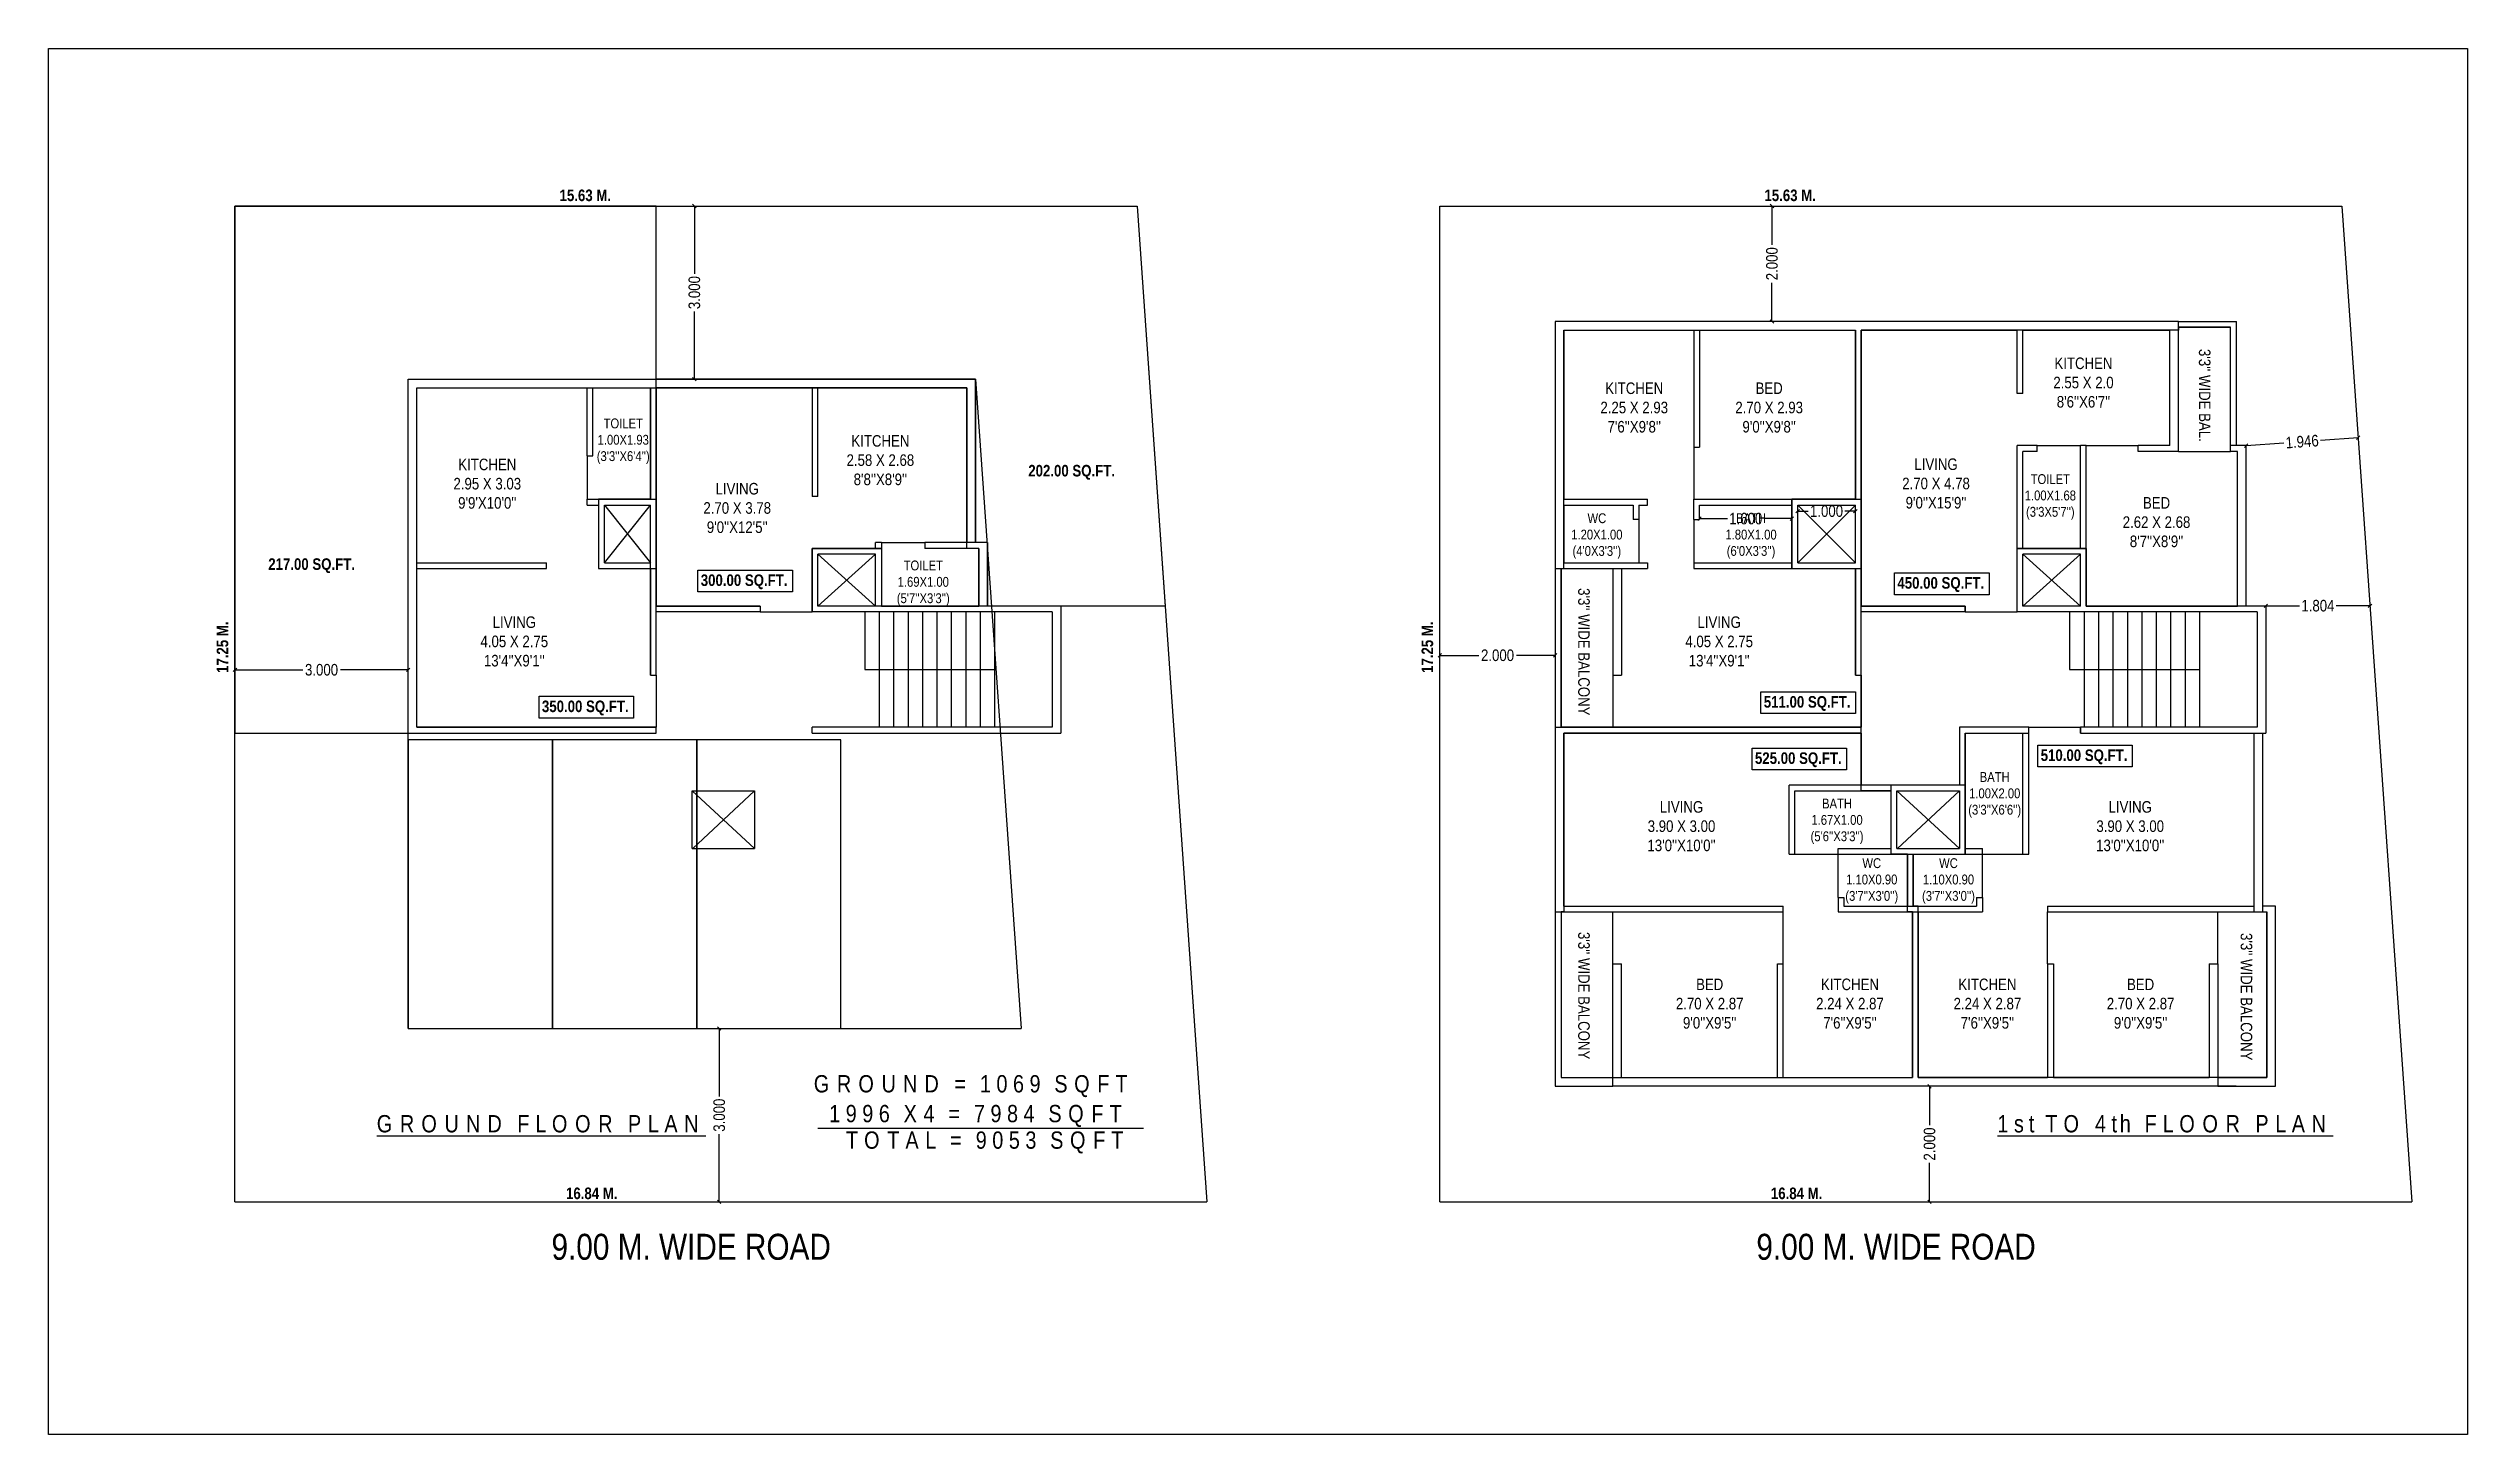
# Model space of a CAD drawing. Extents: x 3137.3 to 3179.2, y 1273.3 to 1297.3.
import ezdxf

# ---------------------------------------------------------------- set-up
doc = ezdxf.new("R2010")
doc.units = 0
doc.layers.get('0').update_dxf_attribs({"linetype": 'CONTINUOUS'})
doc.layers.get('DEFPOINTS').update_dxf_attribs({"linetype": 'CONTINUOUS'})
doc.styles.add('AN', font='ARIALN.TTF')
doc.dimstyles.new('DIM', dxfattribs={"dimtxt": 0.2, "dimasz": 0.06, "dimexe": 0.05, "dimexo": 0.3, "dimgap": 0.05, "dimtad": 0, "dimdec": 3, "dimlfac": -1, "dimzin": 1, "dimtxsty": 'AN', "dimblk1": 'OBLIQUE', "dimblk2": 'OBLIQUE', "dimsah": 1, "dimcen": 0.001, "dimse1": 1, "dimse2": 1, "dimclrd": 252, "dimclre": 256, "dimclrt": 1, "dimadec": 4, "dimazin": 3, "dimtfac": 1, "dimtdec": 3, "dimtofl": 0, "dimtmove": 0, "dimatfit": 3, "dimtolj": 1, "dimtzin": 1})

# ---------------------------------------------------------------- blocks, each defined once
blk = doc.blocks.new('_OBLIQUE')
at = {"color": 0, "linetype": 'BYBLOCK'}
blk.add_line((-0.5, -0.5), (0.5, 0.5), dxfattribs=at)
blk = doc.blocks.new('*D33')
at = {"color": 252}
for p, q in [((3167.177, 1294.615), (3167.177, 1293.943)), ((3167.177, 1292.615), (3167.177, 1293.287))]:
    blk.add_line(p, q, dxfattribs=at)
at = {"layer": 'DEFPOINTS', "color": 0}
for p in [(3167.177, 1294.615), (3167.177, 1292.615), (3167.177, 1292.615)]:
    blk.add_point(p, dxfattribs=at)
at = {"color": 252, "xscale": 0.06, "yscale": 0.06, "zscale": 0.06}
for p, rotation in [((3167.177, 1294.615), 90), ((3167.177, 1292.615), 270)]:
    blk.add_blockref('_OBLIQUE', p, dxfattribs=dict(at, rotation=rotation))
at = {"color": 1, "insert": (3167.177, 1293.615), "char_height": 0.2, "attachment_point": 5, "rotation": 90, "style": 'AN'}
blk.add_mtext('\\A1;2.000', dxfattribs=at)
blk = doc.blocks.new('*D34')
at = {"color": 252}
for p, q in [((3161.422, 1286.831), (3162.095, 1286.831)), ((3163.422, 1286.831), (3162.75, 1286.831))]:
    blk.add_line(p, q, dxfattribs=at)
at = {"layer": 'DEFPOINTS', "color": 0}
for p in [(3161.422, 1286.803), (3163.422, 1286.831), (3163.422, 1286.803)]:
    blk.add_point(p, dxfattribs=at)
at = {"color": 252, "xscale": 0.06, "yscale": 0.06, "zscale": 0.06, "rotation": 180}
blk.add_blockref('_OBLIQUE', (3161.422, 1286.831), dxfattribs=at)
at = {"color": 252, "xscale": 0.06, "yscale": 0.06, "zscale": 0.06}
blk.add_blockref('_OBLIQUE', (3163.422, 1286.831), dxfattribs=at)
at = {"color": 1, "insert": (3162.422, 1286.831), "char_height": 0.2, "attachment_point": 5, "style": 'AN'}
blk.add_mtext('\\A1;2.000', dxfattribs=at)
blk = doc.blocks.new('*D35')
at = {"color": 252}
for p, q in [((3169.907, 1279.365), (3169.907, 1278.693)), ((3169.907, 1277.365), (3169.907, 1278.037))]:
    blk.add_line(p, q, dxfattribs=at)
at = {"layer": 'DEFPOINTS', "color": 0}
for p in [(3169.822, 1279.365), (3169.842, 1277.365), (3169.907, 1277.365)]:
    blk.add_point(p, dxfattribs=at)
at = {"color": 252, "xscale": 0.06, "yscale": 0.06, "zscale": 0.06}
for p, rotation in [((3169.907, 1279.365), 90), ((3169.907, 1277.365), 270)]:
    blk.add_blockref('_OBLIQUE', p, dxfattribs=dict(at, rotation=rotation))
at = {"color": 1, "insert": (3169.907, 1278.365), "char_height": 0.2, "attachment_point": 5, "rotation": 90, "style": 'AN'}
blk.add_mtext('\\A1;2.000', dxfattribs=at)
blk = doc.blocks.new('*D28')
at = {"color": 252}
for p, q in [((3175.734, 1287.69), (3176.317, 1287.69)), ((3177.538, 1287.69), (3176.955, 1287.69))]:
    blk.add_line(p, q, dxfattribs=at)
at = {"layer": 'DEFPOINTS', "color": 0}
for p in [(3175.734, 1287.685), (3177.538, 1287.69), (3177.538, 1287.69)]:
    blk.add_point(p, dxfattribs=at)
at = {"color": 252, "xscale": 0.06, "yscale": 0.06, "zscale": 0.06, "rotation": 180}
blk.add_blockref('_OBLIQUE', (3175.734, 1287.69), dxfattribs=at)
at = {"color": 252, "xscale": 0.06, "yscale": 0.06, "zscale": 0.06}
blk.add_blockref('_OBLIQUE', (3177.538, 1287.69), dxfattribs=at)
at = {"color": 1, "insert": (3176.636, 1287.69), "char_height": 0.2, "attachment_point": 5, "style": 'AN'}
blk.add_mtext('\\A1;1.804', dxfattribs=at)
blk = doc.blocks.new('*D29')
at = {"color": 252}
for p, q in [((3175.392, 1290.465), (3176.045, 1290.511)), ((3177.334, 1290.601), (3176.681, 1290.555))]:
    blk.add_line(p, q, dxfattribs=at)
at = {"layer": 'DEFPOINTS', "color": 0}
for p in [(3175.392, 1290.465), (3177.334, 1290.601), (3177.334, 1290.601)]:
    blk.add_point(p, dxfattribs=at)
at = {"color": 252, "xscale": 0.06, "yscale": 0.06, "zscale": 0.06}
for p, rotation in [((3177.334, 1290.601), 4.012436103594222), ((3175.392, 1290.465), 184.0124361035942)]:
    blk.add_blockref('_OBLIQUE', p, dxfattribs=dict(at, rotation=rotation))
at = {"color": 1, "insert": (3176.363, 1290.533), "char_height": 0.2, "attachment_point": 5, "rotation": 4.0124, "style": 'AN'}
blk.add_mtext('\\A1;1.946', dxfattribs=at)
blk = doc.blocks.new('*D30')
at = {"color": 252}
for p, q in [((3148.506, 1294.615), (3148.506, 1293.441)), ((3148.506, 1291.615), (3148.506, 1292.788))]:
    blk.add_line(p, q, dxfattribs=at)
at = {"layer": 'DEFPOINTS', "color": 0}
for p in [(3148.361, 1294.615), (3148.361, 1291.615), (3148.506, 1291.615)]:
    blk.add_point(p, dxfattribs=at)
at = {"color": 252, "xscale": 0.06, "yscale": 0.06, "zscale": 0.06}
for p, rotation in [((3148.506, 1294.615), 90), ((3148.506, 1291.615), 270)]:
    blk.add_blockref('_OBLIQUE', p, dxfattribs=dict(at, rotation=rotation))
at = {"color": 1, "insert": (3148.506, 1293.115), "char_height": 0.2, "attachment_point": 5, "rotation": 90, "style": 'AN'}
blk.add_mtext('\\A1;3.000', dxfattribs=at)
blk = doc.blocks.new('*D31')
at = {"color": 252}
for p, q in [((3140.546, 1286.58), (3141.72, 1286.58)), ((3143.546, 1286.58), (3142.373, 1286.58))]:
    blk.add_line(p, q, dxfattribs=at)
at = {"layer": 'DEFPOINTS', "color": 0}
for p in [(3140.546, 1286.656), (3140.546, 1286.58), (3143.546, 1286.656)]:
    blk.add_point(p, dxfattribs=at)
at = {"color": 252, "xscale": 0.06, "yscale": 0.06, "zscale": 0.06}
for p, rotation in [((3140.546, 1286.58), 180.0000000001216), ((3143.546, 1286.58), 1.215827e-10)]:
    blk.add_blockref('_OBLIQUE', p, dxfattribs=dict(at, rotation=rotation))
at = {"color": 1, "insert": (3142.046, 1286.58), "char_height": 0.2, "attachment_point": 5, "style": 'AN'}
blk.add_mtext('\\A1;3.000', dxfattribs=at)
blk = doc.blocks.new('*D32')
at = {"color": 252}
for p, q in [((3148.937, 1280.365), (3148.937, 1279.191)), ((3148.937, 1277.365), (3148.937, 1278.538))]:
    blk.add_line(p, q, dxfattribs=at)
at = {"layer": 'DEFPOINTS', "color": 0}
for p in [(3148.858, 1280.365), (3148.858, 1277.365), (3148.937, 1277.365)]:
    blk.add_point(p, dxfattribs=at)
at = {"color": 252, "xscale": 0.06, "yscale": 0.06, "zscale": 0.06}
for p, rotation in [((3148.937, 1280.365), 90), ((3148.937, 1277.365), 270)]:
    blk.add_blockref('_OBLIQUE', p, dxfattribs=dict(at, rotation=rotation))
at = {"color": 1, "insert": (3148.937, 1278.865), "char_height": 0.2, "attachment_point": 5, "rotation": 90, "style": 'AN'}
blk.add_mtext('\\A1;3.000', dxfattribs=at)
blk = doc.blocks.new('*D36')
at = {"color": 252}
for p, q in [((3167.622, 1289.329), (3167.804, 1289.329)), ((3168.622, 1289.329), (3168.441, 1289.329))]:
    blk.add_line(p, q, dxfattribs=at)
at = {"layer": 'DEFPOINTS', "color": 0}
for p in [(3167.622, 1289.261), (3168.622, 1289.329), (3168.622, 1289.261)]:
    blk.add_point(p, dxfattribs=at)
at = {"color": 252, "xscale": 0.06, "yscale": 0.06, "zscale": 0.06, "rotation": 180}
blk.add_blockref('_OBLIQUE', (3167.622, 1289.329), dxfattribs=at)
at = {"color": 252, "xscale": 0.06, "yscale": 0.06, "zscale": 0.06}
blk.add_blockref('_OBLIQUE', (3168.622, 1289.329), dxfattribs=at)
at = {"color": 1, "insert": (3168.122, 1289.329), "char_height": 0.2, "attachment_point": 5, "style": 'AN'}
blk.add_mtext('\\A1;1.000', dxfattribs=at)
blk = doc.blocks.new('*D37')
at = {"color": 252}
for p, q in [((3165.922, 1289.199), (3166.404, 1289.199)), ((3167.522, 1289.199), (3167.041, 1289.199))]:
    blk.add_line(p, q, dxfattribs=at)
at = {"layer": 'DEFPOINTS', "color": 0}
for p in [(3165.922, 1289.185), (3167.522, 1289.199), (3167.522, 1289.185)]:
    blk.add_point(p, dxfattribs=at)
at = {"color": 252, "xscale": 0.06, "yscale": 0.06, "zscale": 0.06, "rotation": 180}
blk.add_blockref('_OBLIQUE', (3165.922, 1289.199), dxfattribs=at)
at = {"color": 252, "xscale": 0.06, "yscale": 0.06, "zscale": 0.06}
blk.add_blockref('_OBLIQUE', (3167.522, 1289.199), dxfattribs=at)
at = {"color": 1, "insert": (3166.722, 1289.199), "char_height": 0.2, "attachment_point": 5, "style": 'AN'}
blk.add_mtext('\\A1;1.600', dxfattribs=at)

msp = doc.modelspace()

# ---------------------------------------------------------------- linework, layer by layer
for p, q in [((3140.5464, 1277.3647), (3140.5464, 1294.6147)), ((3140.5464, 1294.6147), (3156.1764, 1294.6147)), ((3147.8464, 1291.4647), (3147.8464, 1294.6147)), ((3156.1764, 1294.6147), (3157.3864, 1277.3647)), ((3161.4224, 1277.3647), (3161.4224, 1294.6147)), ((3161.4224, 1294.6147), (3177.0524, 1294.6147)), ((3177.0524, 1294.6147), (3178.2624, 1277.3647)), ((3163.4224, 1292.6147), (3163.4224, 1289.4347)), ((3163.5724, 1292.4647), (3163.5724, 1289.5347)), ((3163.5724, 1292.4647), (3165.8224, 1292.4647)), ((3168.7224, 1289.5847), (3168.7224, 1292.4647)), ((3171.4224, 1291.3647), (3171.4224, 1292.4647)), ((3171.5224, 1292.4647), (3174.0728, 1292.4647)), ((3171.5224, 1291.3647), (3171.5224, 1292.4647)), ((3174.0728, 1290.4647), (3174.0728, 1292.4647)), ((3174.2228, 1290.3647), (3174.2228, 1292.6147)), ((3143.5464, 1280.3647), (3143.5464, 1291.6147)), ((3143.5464, 1291.6147), (3153.3795, 1291.6147)), ((3143.6964, 1288.4347), (3143.6964, 1291.4647)), ((3143.6964, 1291.4647), (3153.2295, 1291.4647)), ((3146.6464, 1290.2847), (3146.6464, 1291.4647)), ((3146.7464, 1290.2847), (3146.7464, 1291.4647)), ((3147.8464, 1286.4847), (3147.8464, 1291.4647)), ((3150.5464, 1291.4647), (3150.5464, 1289.5847)), ((3150.6464, 1289.5847), (3150.6464, 1291.4647)), ((3153.2295, 1291.4647), (3153.2295, 1288.7847)), ((3153.3795, 1291.6147), (3154.1686, 1280.3647)), ((3153.3795, 1291.6147), (3153.3795, 1288.7847)), ((3146.6464, 1290.2847), (3146.7464, 1290.2847)), ((3146.6464, 1290.2847), (3146.6464, 1289.5347)), ((3165.8224, 1290.4347), (3165.9224, 1290.4347)), ((3171.4224, 1287.5847), (3171.4224, 1290.4647)), ((3171.5224, 1288.6847), (3171.5224, 1290.3647)), ((3171.7724, 1290.3647), (3171.7724, 1290.4647)), ((3172.5224, 1288.6847), (3172.5224, 1290.4647)), ((3172.6224, 1287.6847), (3172.6224, 1290.4647)), ((3173.5224, 1290.3647), (3173.5224, 1290.4647)), ((3175.1228, 1290.3647), (3175.1228, 1290.4647)), ((3175.2423, 1287.6847), (3175.2423, 1290.3647)), ((3175.3923, 1287.6847), (3175.3923, 1290.4647)), ((3146.6464, 1289.4347), (3146.6464, 1289.5347)), ((3146.6464, 1289.5347), (3147.8464, 1289.5347)), ((3146.6464, 1289.4347), (3146.8464, 1289.4347)), ((3146.8464, 1289.5347), (3146.8464, 1288.3347)), ((3146.9464, 1288.4347), (3146.9464, 1289.4347)), ((3146.9464, 1289.4347), (3147.7464, 1289.4347)), ((3163.4224, 1289.4347), (3163.4224, 1288.3347)), ((3163.5724, 1289.5347), (3165.0224, 1289.5347)), ((3163.5724, 1289.4347), (3163.5724, 1288.4347)), ((3163.5724, 1289.4347), (3164.7724, 1289.4347)), ((3164.7724, 1289.4347), (3164.7724, 1289.1847)), ((3164.8724, 1289.4347), (3165.0224, 1289.4347)), ((3164.8724, 1289.4347), (3164.8724, 1289.1847)), ((3165.0224, 1289.4347), (3165.0224, 1289.5347)), ((3165.8224, 1289.5347), (3168.7224, 1289.5347)), ((3165.8224, 1289.4347), (3165.8224, 1289.5347)), ((3165.8224, 1289.1847), (3165.8224, 1289.4347)), ((3165.8224, 1289.4347), (3165.8224, 1289.4347)), ((3165.9224, 1289.1847), (3165.9224, 1289.4347)), ((3165.9224, 1289.4347), (3167.5224, 1289.4347)), ((3167.5224, 1288.3347), (3167.5224, 1289.5347)), ((3167.6224, 1288.4347), (3167.6224, 1289.4347)), ((3167.6224, 1289.4347), (3168.6224, 1289.4347)), ((3164.8724, 1289.1847), (3164.7724, 1289.1847)), ((3150.5464, 1288.6847), (3150.5464, 1287.5847)), ((3150.6464, 1287.6847), (3150.6464, 1288.5847)), ((3151.6464, 1288.6847), (3151.6464, 1288.7847)), ((3151.6464, 1287.6847), (3151.6464, 1288.5847)), ((3151.7464, 1288.7847), (3151.7464, 1287.6847)), ((3151.7464, 1288.7847), (3152.4964, 1288.7847)), ((3152.4964, 1288.7847), (3152.4964, 1288.6847)), ((3153.435, 1288.6847), (3153.435, 1287.6847)), ((3153.585, 1288.7847), (3153.585, 1287.6847)), ((3171.5224, 1287.6847), (3171.5224, 1288.5847)), ((3172.5224, 1287.6847), (3172.5224, 1288.5847)), ((3143.6964, 1285.5847), (3143.6964, 1288.3347)), ((3145.9464, 1288.3347), (3145.9464, 1288.4347)), ((3164.4224, 1288.3347), (3164.4224, 1286.4847)), ((3164.5724, 1288.3347), (3164.5724, 1286.4847)), ((3165.0224, 1288.4347), (3165.0224, 1288.3347)), ((3165.8224, 1288.4347), (3165.8224, 1288.3347)), ((3149.6464, 1287.6847), (3149.6464, 1287.5847)), ((3154.8581, 1287.6847), (3154.8581, 1285.4847)), ((3170.5224, 1287.5847), (3170.5224, 1287.6847)), ((3175.7341, 1287.6847), (3175.7341, 1285.4847)), ((3154.7081, 1287.5847), (3154.7081, 1285.5847)), ((3175.5841, 1287.5847), (3175.5841, 1285.5847)), ((3164.4224, 1286.4847), (3164.5724, 1286.4847)), ((3168.6224, 1286.4847), (3168.7224, 1286.4847)), ((3147.8464, 1285.4847), (3147.8464, 1285.5847)), ((3150.5464, 1285.4847), (3150.5464, 1285.5847)), ((3163.4224, 1285.5847), (3168.7224, 1285.5847)), ((3163.4224, 1285.5847), (3163.4224, 1282.3847)), ((3168.7224, 1285.4847), (3168.7224, 1285.5847)), ((3170.4243, 1285.5847), (3170.4243, 1284.5846)), ((3171.6246, 1283.3847), (3171.6246, 1285.5847)), ((3172.5246, 1285.4847), (3172.5246, 1285.5847)), ((3163.5724, 1285.4847), (3168.7224, 1285.4847)), ((3163.5724, 1282.4847), (3163.5724, 1285.4847)), ((3170.5243, 1285.4847), (3170.5243, 1283.3847)), ((3171.5246, 1283.3847), (3171.5246, 1285.4847)), ((3175.5249, 1285.4847), (3175.5249, 1282.4847)), ((3175.6749, 1285.4847), (3175.6749, 1282.3847)), ((3148.4669, 1283.4847), (3148.4669, 1284.4846)), ((3149.5483, 1284.4847), (3149.5483, 1283.4847)), ((3167.4729, 1283.3847), (3167.4729, 1284.5846)), ((3170.5243, 1284.5846), (3167.4734, 1284.5846)), ((3167.5729, 1283.3847), (3167.5729, 1284.4846)), ((3169.2429, 1283.3847), (3169.2429, 1284.5846)), ((3169.3429, 1283.4847), (3169.3429, 1284.4846)), ((3170.4243, 1284.4847), (3170.4243, 1283.4847)), ((3168.3229, 1283.3847), (3168.3229, 1283.4847)), ((3170.8224, 1283.3847), (3170.8224, 1283.4847)), ((3167.4729, 1283.3847), (3167.5729, 1283.3847)), ((3169.5224, 1283.3847), (3169.5224, 1282.4847)), ((3169.6224, 1283.3847), (3169.6224, 1282.4847)), ((3163.4224, 1282.3847), (3167.3724, 1282.3847)), ((3163.5724, 1282.4847), (3167.3724, 1282.4847)), ((3167.3724, 1282.3847), (3167.3724, 1282.4847)), ((3168.3229, 1282.6347), (3168.3229, 1282.3847)), ((3168.3229, 1282.3847), (3170.8224, 1282.3847)), ((3168.4229, 1282.6347), (3168.4229, 1282.4847)), ((3168.4229, 1282.4847), (3170.7224, 1282.4847)), ((3169.7124, 1282.3847), (3169.7124, 1279.5147)), ((3170.7224, 1282.6347), (3170.7224, 1282.4847)), ((3170.8224, 1282.6347), (3170.8224, 1282.3847)), ((3171.9523, 1282.4847), (3171.9523, 1282.3847)), ((3171.9523, 1282.4847), (3175.5249, 1282.4847)), ((3171.9523, 1282.3847), (3175.6749, 1282.3847)), ((3164.4224, 1281.4847), (3164.5724, 1281.4847)), ((3164.4224, 1279.3647), (3164.4224, 1281.4847)), ((3164.5724, 1279.5147), (3164.5724, 1281.4847)), ((3167.2724, 1281.4847), (3167.3724, 1281.4847)), ((3167.2724, 1281.4847), (3167.3724, 1281.4847)), ((3171.9523, 1281.4847), (3171.9523, 1279.5147)), ((3171.9523, 1281.4847), (3172.0523, 1281.4847)), ((3172.0523, 1281.4847), (3172.0523, 1279.5147)), ((3174.7523, 1281.4847), (3174.7523, 1279.5147)), ((3174.7523, 1281.4847), (3174.9023, 1281.4847)), ((3174.9023, 1281.4847), (3174.9023, 1279.3647)), ((3143.5464, 1280.3647), (3154.1686, 1280.3647)), ((3164.5724, 1279.5147), (3167.2724, 1279.5147)), ((3172.0523, 1279.5147), (3174.7523, 1279.5147)), ((3150.6462, 1278.6403), (3156.2872, 1278.6403)), ((3140.5464, 1277.3647), (3157.3864, 1277.3647)), ((3161.4224, 1277.3647), (3178.2624, 1277.3647))]:
    msp.add_line(p, q)
at = {"color": 0, "linetype": 'CONTINUOUS'}
for p, q in [((3168.7224, 1292.6147), (3163.4224, 1292.6147)), ((3165.8224, 1292.4647), (3165.8224, 1290.4347)), ((3165.9224, 1292.4647), (3165.9224, 1290.4347)), ((3165.9224, 1292.4647), (3168.6224, 1292.4647)), ((3168.6224, 1289.5347), (3168.6224, 1292.4647)), ((3171.5224, 1292.6147), (3168.7224, 1292.6147)), ((3168.7224, 1292.4647), (3171.4224, 1292.4647)), ((3174.2228, 1292.6147), (3171.5224, 1292.6147)), ((3147.7464, 1289.5347), (3147.7464, 1291.4647)), ((3147.7464, 1286.4847), (3147.7464, 1289.4347)), ((3168.6224, 1288.4347), (3168.6224, 1289.4347)), ((3168.7224, 1286.4847), (3168.7224, 1289.5847)), ((3165.8224, 1289.1847), (3165.9224, 1289.1847)), ((3143.6964, 1288.4347), (3145.9464, 1288.4347)), ((3143.6964, 1288.3347), (3145.9464, 1288.3347)), ((3146.8464, 1288.3347), (3147.8464, 1288.3347)), ((3146.9464, 1288.4347), (3147.7464, 1288.4347)), ((3163.4224, 1288.3347), (3165.0224, 1288.3347)), ((3163.5724, 1288.4347), (3165.0224, 1288.4347)), ((3165.8224, 1288.4347), (3167.5224, 1288.4347)), ((3165.8224, 1288.3347), (3168.7224, 1288.3347)), ((3167.6224, 1288.4347), (3168.6224, 1288.4347)), ((3168.6224, 1286.4847), (3168.6224, 1288.3347)), ((3147.7464, 1286.4847), (3147.8464, 1286.4847)), ((3143.6964, 1285.5847), (3147.8464, 1285.5847)), ((3140.5464, 1285.4847), (3147.8464, 1285.4847)), ((3150.5464, 1285.4847), (3154.8581, 1285.4847)), ((3170.5243, 1285.4847), (3171.5246, 1285.4847)), ((3172.5246, 1285.4847), (3175.7341, 1285.4847)), ((3148.4669, 1284.4846), (3149.5483, 1284.4846)), ((3167.5729, 1284.4846), (3169.2429, 1284.4846)), ((3169.3429, 1284.4846), (3170.4243, 1284.4846)), ((3148.4669, 1283.4847), (3149.5483, 1283.4847)), ((3168.3229, 1283.4847), (3169.2429, 1283.4847)), ((3169.3429, 1283.4847), (3170.4243, 1283.4847)), ((3170.5243, 1283.4847), (3170.8224, 1283.4847)), ((3168.3229, 1283.3847), (3170.8224, 1283.3847)), ((3171.5246, 1283.3847), (3171.6246, 1283.3847)), ((3168.3229, 1282.6347), (3168.4229, 1282.6347)), ((3169.6124, 1282.3847), (3169.6124, 1279.5147)), ((3170.7224, 1282.6347), (3170.8224, 1282.6347)), ((3167.2724, 1279.5147), (3167.2724, 1281.4847)), ((3167.3724, 1279.5147), (3167.3724, 1281.4847)), ((3175.2224, 1279.3647), (3164.4224, 1279.3647)), ((3167.3724, 1279.5147), (3169.6124, 1279.5147)), ((3169.7124, 1279.5147), (3171.9523, 1279.5147))]:
    msp.add_line(p, q, dxfattribs=at)
at = {"color": 1}
for p, q in [((3174.2228, 1292.6147), (3175.2228, 1292.6147)), ((3174.2228, 1292.5147), (3175.1228, 1292.5147)), ((3175.1228, 1290.4647), (3175.1228, 1292.5147)), ((3175.2228, 1290.4647), (3175.2228, 1292.6147)), ((3171.7724, 1290.4647), (3172.5224, 1290.4647)), ((3172.6224, 1290.4647), (3173.5224, 1290.4647)), ((3174.2228, 1290.3647), (3175.1228, 1290.3647)), ((3146.9464, 1289.4347), (3147.7464, 1288.4347)), ((3146.9464, 1288.4347), (3147.7464, 1289.4347)), ((3167.6224, 1289.4347), (3168.6224, 1288.4347)), ((3167.6224, 1288.4347), (3168.6224, 1289.4347)), ((3150.6464, 1288.5847), (3151.6464, 1287.6847)), ((3150.6464, 1287.6847), (3151.6464, 1288.5847)), ((3171.5224, 1288.5847), (3172.5224, 1287.6847)), ((3171.5224, 1287.6847), (3172.5224, 1288.5847)), ((3163.4224, 1288.3347), (3163.4224, 1285.5847)), ((3163.5224, 1288.3347), (3163.5224, 1285.5847)), ((3149.6464, 1287.5847), (3150.5464, 1287.5847)), ((3151.4581, 1287.5847), (3151.4581, 1286.5847)), ((3151.7081, 1287.5847), (3151.7081, 1285.5847)), ((3151.9581, 1287.5847), (3151.9581, 1285.5847)), ((3152.2081, 1287.5847), (3152.2081, 1285.5847)), ((3152.4581, 1287.5847), (3152.4581, 1285.5847)), ((3152.7081, 1287.5847), (3152.7081, 1285.5847)), ((3152.9581, 1287.5847), (3152.9581, 1285.5847)), ((3153.2081, 1287.5847), (3153.2081, 1285.5847)), ((3153.4581, 1287.5847), (3153.4581, 1285.5847)), ((3153.7081, 1287.5847), (3153.7081, 1285.5847)), ((3170.5224, 1287.5847), (3171.4224, 1287.5847)), ((3172.3341, 1287.5847), (3172.3341, 1286.5847)), ((3172.5841, 1287.5847), (3172.5841, 1285.5847)), ((3172.8341, 1287.5847), (3172.8341, 1285.5847)), ((3173.0841, 1287.5847), (3173.0841, 1285.5847)), ((3173.3341, 1287.5847), (3173.3341, 1285.5847)), ((3173.5841, 1287.5847), (3173.5841, 1285.5847)), ((3173.8341, 1287.5847), (3173.8341, 1285.5847)), ((3174.0841, 1287.5847), (3174.0841, 1285.5847)), ((3174.3341, 1287.5847), (3174.3341, 1285.5847)), ((3174.5841, 1287.5847), (3174.5841, 1285.5847)), ((3147.8464, 1286.4847), (3147.8464, 1285.5847)), ((3151.4581, 1286.5847), (3153.7081, 1286.5847)), ((3164.4224, 1286.4847), (3164.4224, 1285.5847)), ((3168.7224, 1285.5847), (3168.7224, 1286.4847)), ((3172.3341, 1286.5847), (3174.5841, 1286.5847)), ((3168.7224, 1285.4847), (3168.7224, 1284.5846)), ((3163.4224, 1282.3847), (3163.4224, 1279.3647)), ((3163.5224, 1282.3847), (3163.5224, 1279.5147)), ((3175.9023, 1282.4847), (3175.6749, 1282.4847)), ((3175.6749, 1282.3847), (3175.7523, 1282.3847)), ((3175.7523, 1279.5147), (3175.7523, 1282.3847)), ((3175.9023, 1279.3647), (3175.9023, 1282.4847)), ((3163.4224, 1279.3647), (3164.4224, 1279.3647)), ((3163.5224, 1279.5147), (3164.4224, 1279.5147)), ((3174.9023, 1279.5147), (3175.7523, 1279.5147)), ((3174.9023, 1279.3647), (3175.9023, 1279.3647))]:
    msp.add_line(p, q, dxfattribs=at)
at = {"linetype": 'CONTINUOUS'}
for p, q in [((3171.5224, 1291.3647), (3171.4224, 1291.3647)), ((3171.7724, 1290.4647), (3171.4224, 1290.4647)), ((3171.7724, 1290.3647), (3171.5224, 1290.3647)), ((3172.6224, 1290.4647), (3172.5224, 1290.4647)), ((3174.0728, 1290.4647), (3173.5224, 1290.4647)), ((3174.2228, 1290.3647), (3173.5224, 1290.3647)), ((3175.3923, 1290.4647), (3175.1228, 1290.4647)), ((3175.2423, 1290.3647), (3175.1228, 1290.3647)), ((3150.6464, 1289.5847), (3150.5464, 1289.5847)), ((3151.7464, 1288.6847), (3150.5464, 1288.6847)), ((3151.6464, 1288.5847), (3150.6464, 1288.5847)), ((3151.7464, 1288.7847), (3151.6464, 1288.7847)), ((3153.585, 1288.7847), (3152.4964, 1288.7847)), ((3153.435, 1288.6847), (3152.4964, 1288.6847)), ((3172.6224, 1288.6847), (3171.4224, 1288.6847)), ((3172.5224, 1288.5847), (3171.5224, 1288.5847)), ((3149.6464, 1287.6847), (3147.8464, 1287.6847)), ((3156.6625, 1287.6847), (3150.6464, 1287.6847)), ((3170.5224, 1287.6847), (3168.7224, 1287.6847)), ((3172.5224, 1287.6847), (3171.5224, 1287.6847)), ((3175.7341, 1287.6847), (3172.6224, 1287.6847)), ((3149.6464, 1287.5847), (3147.8464, 1287.5847)), ((3154.7081, 1287.5847), (3150.5464, 1287.5847)), ((3170.5224, 1287.5847), (3168.7224, 1287.5847)), ((3175.5841, 1287.5847), (3171.4224, 1287.5847)), ((3154.7081, 1285.5847), (3150.5464, 1285.5847)), ((3171.6246, 1285.5847), (3170.4243, 1285.5847)), ((3175.5841, 1285.5847), (3172.5246, 1285.5847))]:
    msp.add_line(p, q, dxfattribs=at)
at = {"color": 1, "linetype": 'CONTINUOUS'}
for p, q in [((3165.8224, 1290.4347), (3165.8224, 1289.5347)), ((3164.8724, 1289.1847), (3164.8724, 1288.4347)), ((3165.8224, 1289.1847), (3165.8224, 1288.4347)), ((3171.6246, 1285.5847), (3172.5246, 1285.5847)), ((3149.5483, 1283.4847), (3148.4669, 1284.4846)), ((3148.4769, 1283.4847), (3149.5483, 1284.4847)), ((3170.4243, 1283.4847), (3169.3429, 1284.4846)), ((3169.3529, 1283.4847), (3170.4243, 1284.4847)), ((3167.5729, 1283.3847), (3168.3229, 1283.3847)), ((3168.3229, 1282.6347), (3168.3229, 1283.3847)), ((3170.8224, 1282.6347), (3170.8224, 1283.3847)), ((3170.8224, 1283.3847), (3171.5246, 1283.3847)), ((3164.4224, 1281.4847), (3164.4224, 1282.3847)), ((3167.3724, 1281.4847), (3167.3724, 1282.3847)), ((3171.9523, 1281.4847), (3171.9523, 1282.3847)), ((3174.9023, 1281.4847), (3174.9023, 1282.3847))]:
    msp.add_line(p, q, dxfattribs=at)
for points in [[(3137.3133, 1297.3458), (3179.2298, 1297.3458), (3179.2298, 1273.3308), (3137.3133, 1273.3308)], [(3140.5464, 1285.4847), (3143.5464, 1285.4847), (3143.5464, 1291.6147), (3147.8464, 1291.6147), (3147.8464, 1294.6147), (3140.5464, 1294.6147)], [(3147.8464, 1294.6147), (3156.1764, 1294.6147), (3156.6625, 1287.6847), (3153.585, 1287.6847), (3153.585, 1288.7847), (3153.3795, 1288.7847), (3153.3795, 1291.6147), (3147.8464, 1291.6147)]]:
    msp.add_lwpolyline(points, close=True)
at = {"color": 1}
for points in [[(3168.6224, 1286.4847), (3168.7224, 1286.4847), (3168.7224, 1285.5847), (3163.5224, 1285.5847), (3163.5224, 1288.3347), (3163.5724, 1288.3347), (3163.5724, 1292.4647), (3168.6224, 1292.4647), (3168.6224, 1289.5347), (3167.5224, 1289.5347), (3167.5224, 1288.3347), (3168.6224, 1288.3347)], [(3170.5224, 1287.6847), (3170.5224, 1287.5847), (3171.4224, 1287.5847), (3171.4224, 1288.6847), (3172.6224, 1288.6847), (3172.6224, 1287.6847), (3175.2423, 1287.6847), (3175.2423, 1290.3647), (3175.1228, 1290.3647), (3175.1228, 1292.5147), (3174.2228, 1292.5147), (3174.2228, 1292.4647), (3168.7224, 1292.4647), (3168.7224, 1287.6847)], [(3147.7464, 1286.4847), (3147.8464, 1286.4847), (3147.8464, 1285.5847), (3143.6964, 1285.5847), (3143.6964, 1291.4647), (3147.7464, 1291.4647), (3147.7464, 1289.5347), (3146.8464, 1289.5347), (3146.8464, 1288.3347), (3147.7464, 1288.3347)], [(3149.6464, 1287.6847), (3149.6464, 1287.5847), (3150.5464, 1287.5847), (3150.5464, 1288.6847), (3151.7464, 1288.6847), (3151.7464, 1287.6847), (3153.435, 1287.6847), (3153.435, 1288.6847), (3153.2295, 1288.6847), (3153.2295, 1291.4647), (3147.8464, 1291.4647), (3147.8464, 1287.6847)], [(3171.6246, 1285.5847), (3172.5246, 1285.5847), (3172.5246, 1285.4847), (3175.5249, 1285.4847), (3175.5249, 1282.3847), (3175.7136, 1282.3847), (3175.7523, 1282.3847), (3175.7523, 1279.5147), (3169.7124, 1279.5147), (3169.7124, 1282.4847), (3169.6224, 1282.4847), (3169.6224, 1283.3847), (3170.5243, 1283.3847), (3170.5243, 1285.4847), (3171.6246, 1285.4847)], [(3143.5464, 1280.3647), (3146.0464, 1280.3647), (3146.0464, 1285.3647), (3143.5464, 1285.3647)], [(3146.0464, 1280.3647), (3148.5464, 1280.3647), (3148.5464, 1285.3647), (3146.0464, 1285.3647)], [(3148.5464, 1280.3647), (3151.0464, 1280.3647), (3151.0464, 1285.3647), (3148.5464, 1285.3647)], [(3168.7242, 1284.4846), (3168.7224, 1285.4847), (3163.5724, 1285.4847), (3163.5724, 1282.3847), (3163.5224, 1282.3847), (3163.5224, 1279.5147), (3169.6124, 1279.5147), (3169.6124, 1282.3847), (3169.5224, 1282.3847), (3169.5224, 1283.3847), (3169.2429, 1283.3847), (3169.2429, 1284.4846)]]:
    msp.add_lwpolyline(points, close=True, dxfattribs=at)
at = {"linetype": 'CONTINUOUS'}
for points in [[(3148.5664, 1288.3077), (3150.2047, 1288.3077), (3150.2047, 1287.9294), (3148.5664, 1287.9294)], [(3169.2997, 1288.2603), (3170.9381, 1288.2603), (3170.9381, 1287.8819), (3169.2997, 1287.8819)], [(3145.8144, 1286.1221), (3147.4527, 1286.1221), (3147.4527, 1285.7437), (3145.8144, 1285.7437)], [(3166.9848, 1286.1993), (3168.6231, 1286.1993), (3168.6231, 1285.821), (3166.9848, 1285.821)], [(3166.8318, 1285.2248), (3168.4701, 1285.2248), (3168.4701, 1284.8464), (3166.8318, 1284.8464)], [(3171.7823, 1285.2752), (3173.4206, 1285.2752), (3173.4206, 1284.8969), (3171.7823, 1284.8969)]]:
    msp.add_lwpolyline(points, close=True, dxfattribs=at)

# ---------------------------------------------------------------- texts
at = {"linetype": 'CONTINUOUS', "char_height": 0.2, "width": 2.312859, "attachment_point": 5, "style": 'AN'}
for s, insert in [('{\\fArial Narrow|b1|i0|c0|p34;15.63 M.}', (3146.6163, 1294.7986)), ('{\\fArial Narrow|b1|i0|c0|p34;15.63 M.}', (3167.4923, 1294.7986)), ('{\\fArial Narrow|b1|i0|c0|p34;202.00 SQ.FT.}', (3155.0427, 1290.0014)), ('{\\fArial Narrow|b1|i0|c0|p34;217.00 SQ.FT.}', (3141.8742, 1288.3832)), ('{\\fArial Narrow|b1|i0|c0|p34;300.00 SQ.FT.}', (3149.3683, 1288.1046)), ('{\\fArial Narrow|b1|i0|c0|p34;450.00 SQ.FT.}', (3170.1016, 1288.0571)), ('{\\fArial Narrow|b1|i0|c0|p34;350.00 SQ.FT.}', (3146.6163, 1285.9189)), ('{\\fArial Narrow|b1|i0|c0|p34;511.00 SQ.FT.}', (3167.7867, 1285.9961)), ('{\\fArial Narrow|b1|i0|c0|p34;510.00 SQ.FT.}', (3172.5842, 1285.072)), ('{\\fArial Narrow|b1|i0|c0|p34;525.00 SQ.FT.}', (3167.6337, 1285.0216)), ('{\\fArial Narrow|b1|i0|c0|p34;16.84 M.}', (3146.728, 1277.509)), ('{\\fArial Narrow|b1|i0|c0|p34;16.84 M.}', (3167.604, 1277.509))]:
    msp.add_mtext(s, dxfattribs=dict(at, insert=insert))
at = {"linetype": 'BYBLOCK', "style": 'AN'}
for s, insert, char_height, width, attachment_point in [("KITCHEN\\P2.55 X 2.0\\P8'6''X6'7''", (3172.5742, 1291.1208), 0.2, 2.797632, 8), ("KITCHEN\\P2.25 X 2.93\\P7'6''X9'8''", (3164.7903, 1290.6884), 0.2, 2.797632, 8), ("BED\\P2.70 X 2.93\\P9'0''X9'8''", (3167.1281, 1290.6884), 0.2, 2.947632, 8), ("KITCHEN\\P2.58 X 2.68\\P8'8''X8'9''", (3151.7289, 1289.7768), 0.2, 2.797632, 8), ("KITCHEN\\P2.95 X 3.03\\P9'9'X10'0''", (3144.9178, 1289.3687), 0.2, 2.797632, 8), ("LIVING\\P2.70 X 4.78\\P9'0''X15'9''", (3170.0197, 1290.2419), 0.2, 2.947632, 2), ("LIVING\\P2.70 X 3.78\\P9'0''X12'5''", (3149.2485, 1289.8178), 0.2, 2.947632, 2), ("BED\\P2.62 X 2.68\\P8'7''X8'9''", (3173.8399, 1288.7028), 0.2, 2.997632, 8), ("LIVING\\P4.05 X 2.75\\P13'4''X9'1''", (3145.3862, 1287.5058), 0.2, 2.947632, 2), ("LIVING\\P4.05 X 2.75\\P13'4''X9'1''", (3166.2622, 1287.5058), 0.2, 2.947632, 2), ("LIVING\\P3.90 X 3.00\\P13'0''X10'0''", (3165.6097, 1284.3051), 0.2, 2.947632, 2), ("LIVING\\P3.90 X 3.00\\P13'0''X10'0''", (3173.3838, 1284.3051), 0.2, 2.947632, 2), ("BED\\P2.70 X 2.87\\P9'0''X9'5''", (3166.0976, 1281.2311), 0.2, 2.947632, 2), ("KITCHEN\\P2.24 X 2.87\\P7'6''X9'5''", (3168.5279, 1281.2311), 0.2, 2.947632, 2), ("KITCHEN\\P2.24 X 2.87\\P7'6''X9'5''", (3170.9097, 1281.2311), 0.2, 2.947632, 2), ("BED\\P2.70 X 2.87\\P9'0''X9'5''", (3173.5641, 1281.2311), 0.2, 2.947632, 2), (' 9.00 M. WIDE ROAD', (3148.3791, 1276.8096), 0.45, 10.276013, 2), (' 9.00 M. WIDE ROAD', (3169.2551, 1276.8096), 0.45, 10.276013, 2)]:
    msp.add_mtext(s, dxfattribs=dict(at, insert=insert, char_height=char_height, width=width, attachment_point=attachment_point))
for s, insert, char_height, width, attachment_point, rotation in [("3'3'' WIDE BAL.", (3174.5716, 1291.3345), 0.2, 2.854805, 8, 270), ("TOILET\\P1.00X1.93\\P(3'3''X6'4'')", (3147.2734, 1290.1458), 0.17, 1.146024, 8, 359.96575), ("TOILET\\P1.00X1.68\\P(3'3X5'7'')", (3171.9997, 1289.1809), 0.17, 1.146024, 8, 359.96575), ("WC\\P1.20X1.00\\P(4'0X3'3'')", (3164.1426, 1288.5036), 0.17, 1.146024, 8, 359.96575), ("BATH\\P1.80X1.00\\P(6'0X3'3'')", (3166.8139, 1288.5036), 0.17, 1.146024, 8, 359.96575), ("TOILET\\P1.69X1.00\\P(5'7''X3'3'')", (3152.472, 1287.6847), 0.17, 1.146024, 8, 359.96575), ("3'3'' WIDE BALCONY", (3163.8165, 1286.8922), 0.2, 2.854805, 8, 270), ("BATH\\P1.00X2.00\\P(3'3''X6'6'')", (3171.0359, 1284.8084), 0.17, 1.316024, 2, 0.03425), ("BATH\\P1.67X1.00\\P(5'6''X3'3'')", (3168.3041, 1284.3486), 0.17, 1.146024, 2, 0.03425), ("WC\\P1.10X0.90\\P(3'7''X3'0'')", (3168.9055, 1283.3158), 0.17, 1.146024, 2, 0.03425), ("WC\\P1.10X0.90\\P(3'7''X3'0'')", (3170.2347, 1283.3158), 0.17, 1.146024, 2, 0.03425), ("3'3'' WIDE BALCONY", (3163.8165, 1280.9353), 0.2, 2.854805, 8, 270), ("3'3'' WIDE BALCONY", (3175.2951, 1280.9169), 0.2, 2.854805, 8, 270)]:
    msp.add_mtext(s, dxfattribs=dict(at, insert=insert, char_height=char_height, width=width, attachment_point=attachment_point, rotation=rotation))
at = {"linetype": 'CONTINUOUS', "char_height": 0.2, "width": 2.312859, "attachment_point": 5, "rotation": 90, "style": 'AN'}
for insert in [(3140.3312, 1286.9717), (3161.2072, 1286.9717)]:
    msp.add_mtext('{\\fArial Narrow|b1|i0|c0|p34;17.25 M.}', dxfattribs=dict(at, insert=insert))
at = {"color": 0, "linetype": 'BYBLOCK', "char_height": 0.3, "width": 9.888969, "attachment_point": 8, "style": 'AN'}
for s, insert in [('{\\T1.5;GROUND = 1069 SQFT}', (3153.3463, 1279.1764)), ('{\\T1.5;1996 X4 = 7984 SQFT}', (3153.4279, 1278.6599)), ('{\\T1.5;\\L1st TO 4th FLOOR PLAN}', (3173.9906, 1278.5622)), ('{\\T1.5;\\LGROUND FLOOR PLAN}', (3145.8523, 1278.5622)), ('{\\T1.5;TOTAL = 9053 SQFT}', (3153.5887, 1278.2007))]:
    msp.add_mtext(s, dxfattribs=dict(at, insert=insert))

# ---------------------------------------------------------------- dimensions: what is measured, and where the dimension line sits
for p1, p2, distance, picture, middle in [((3148.3614, 1294.6147), (3148.3614, 1291.6147), 0.1446, '*D30', (3148.506, 1293.1147)), ((3175.3923, 1290.4647), (3177.3339, 1290.6009), 0, '*D29', (3176.3631, 1290.5328)), ((3143.5464, 1286.6563), (3140.5464, 1286.6563), 0.0761, '*D31', (3142.0464, 1286.5802)), ((3148.8575, 1280.3647), (3148.8575, 1277.3647), 0.0795, '*D32', (3148.937, 1278.8647))]:
    dim = msp.add_aligned_dim(p1=p1, p2=p2, distance=distance, dimstyle='DIM')
    dim.commit()
    dim.dimension.update_dxf_attribs({"geometry": picture, "text_midpoint": middle})
for base, p1, p2, angle, picture, middle in [((3167.1771, 1292.6147), (3167.1771, 1294.6147), (3167.1771, 1292.6147), 90, '*D33', (3167.1771, 1293.6147)), ((3168.6224, 1289.3288), (3167.6224, 1289.2611), (3168.6224, 1289.2611), 0, '*D36', (3168.1224, 1289.3288)), ((3167.5224, 1289.1988), (3165.9224, 1289.1847), (3167.5224, 1289.1847), 0, '*D37', (3166.7224, 1289.1988)), ((3177.5381, 1287.6903), (3175.7341, 1287.6847), (3177.5381, 1287.6903), 0, '*D28', (3176.6361, 1287.6903)), ((3163.4224, 1286.8311), (3161.4224, 1286.8033), (3163.4224, 1286.8033), 0, '*D34', (3162.4224, 1286.8311)), ((3169.9073, 1277.3647), (3169.8224, 1279.3647), (3169.8424, 1277.3647), 90, '*D35', (3169.9073, 1278.3647))]:
    dim = msp.add_linear_dim(base=base, p1=p1, p2=p2, angle=angle, dimstyle='DIM')
    dim.commit()
    dim.dimension.update_dxf_attribs({"geometry": picture, "text_midpoint": middle})

doc.saveas('drawing.dxf')
